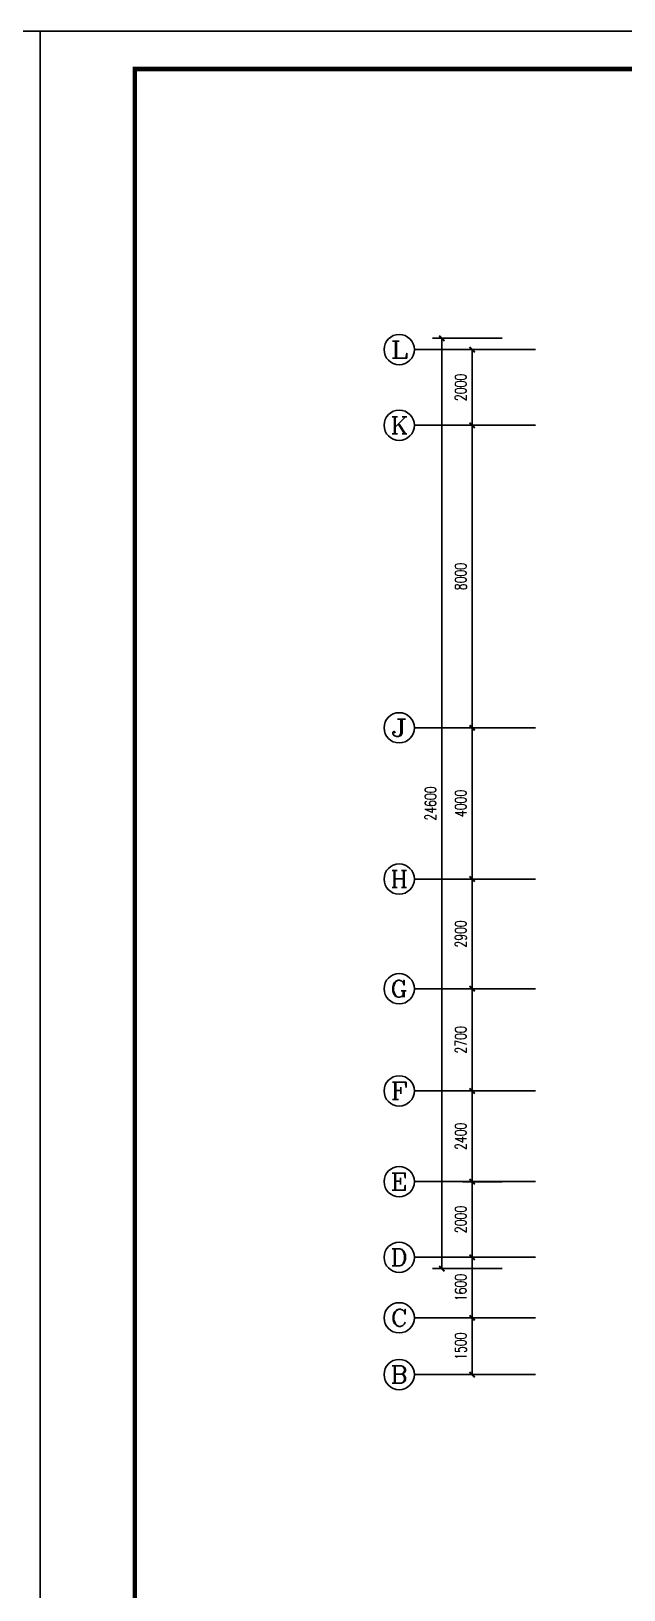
# Model space of a CAD drawing. Extents: x 190999 to 918899, y -200814 to 215286.
# Drawn here: x 428562 to 444219, y 30575 to 71786 of the extents above; entities that cross this region are included whole.
import ezdxf
from ezdxf.enums import TextEntityAlignment as Align

# ---------------------------------------------------------------- set-up
doc = ezdxf.new("R2010")
doc.units = 0
doc.header["$LTSCALE"] = 1000
doc.header["$MEASUREMENT"] = 0
doc.layers.get('Defpoints').update_dxf_attribs({"color": 1})
for name, color, linetype in [('AXIS', 3, 'Continuous'), ('AXIS_TEXT', 7, 'Continuous'), ('图框', 189, 'Continuous')]:
    doc.layers.add(name, color=color, linetype=linetype)
doc.styles.add('_TCH_AXIS', font='COMPLEX', dxfattribs={"bigfont": 'GBCBIG'})
doc.styles.add('COMPLEX', font='COMPLEX')
doc.styles.add('DIM_FONT', font='SIMPLEX', dxfattribs={"width": 0.7, "bigfont": 'GBCBIG'})
doc.dimstyles.new('DIMN', dxfattribs={"dimtxt": 300, "dimasz": 100, "dimexe": 250, "dimexo": 300, "dimgap": 150, "dimtad": 1, "dimdec": 0, "dimzin": 0, "dimdsep": 46, "dimtxsty": 'DIM_FONT', "dimblk": 'ARCHTICK', "dimcen": 0.09, "dimclrt": 7, "dimazin": 2, "dimtfac": 1, "dimtdec": 0, "dimtix": 1, "dimtmove": 2, "dimatfit": 3, "dimfxl": 0, "dimtolj": 1, "dimtzin": 0, "dimarcsym": 0})

# ---------------------------------------------------------------- blocks, each defined once
blk = doc.blocks.new('TJAD_TK_A0')
at = {"layer": '图框'}
for p, q in [((2162, 399.3), (973, 399.3)), ((973, -441.7), (973, 399.3)), ((2162, -441.7), (2162, 399.3))]:
    blk.add_line(p, q, dxfattribs=at)
at = {"layer": '图框', "const_width": 1.2}
blk.add_lwpolyline([(2152, -431.7), (2152, 389.3), (998, 389.3), (998, -431.7)], close=True, dxfattribs=at)
blk = doc.blocks.new('_ArchTick')
at = {"const_width": 0.5}
blk.add_lwpolyline([(-0.7, -0.7), (0.7, 0.7)], dxfattribs=at)
blk = doc.blocks.new('*D1262')
at = {"layer": 'AXIS', "color": 0, "lineweight": -2}
for p, q in [((441006, 63367), (439962, 63367)), ((440212, 61367), (440212, 63367)), ((441006, 61367), (439962, 61367))]:
    blk.add_line(p, q, dxfattribs=at)
at = {"layer": 'Defpoints', "color": 0}
for p in [(440212, 63367), (441306, 63367), (441306, 61367)]:
    blk.add_point(p, dxfattribs=at)
at = {"layer": 'AXIS', "color": 0, "lineweight": -2, "xscale": 100, "yscale": 100, "zscale": 100}
for p, rotation in [((440212, 63367), 90), ((440212, 61367), 270)]:
    blk.add_blockref('_ArchTick', p, dxfattribs=dict(at, rotation=rotation))
at = {"layer": 'AXIS', "color": 7, "insert": (439912, 62367), "char_height": 300, "attachment_point": 5, "rotation": 90, "style": 'DIM_FONT'}
blk.add_mtext('\\A1;2000', dxfattribs=at)
blk = doc.blocks.new('*D1263')
at = {"layer": 'AXIS', "color": 0, "lineweight": -2}
for p, q in [((441006, 61367), (439962, 61367)), ((440212, 53367), (440212, 61367)), ((441006, 53367), (439962, 53367))]:
    blk.add_line(p, q, dxfattribs=at)
at = {"layer": 'Defpoints', "color": 0}
for p in [(440212, 61367), (441306, 61367), (441306, 53367)]:
    blk.add_point(p, dxfattribs=at)
at = {"layer": 'AXIS', "color": 0, "lineweight": -2, "xscale": 100, "yscale": 100, "zscale": 100}
for p, rotation in [((440212, 61367), 90), ((440212, 53367), 270)]:
    blk.add_blockref('_ArchTick', p, dxfattribs=dict(at, rotation=rotation))
at = {"layer": 'AXIS', "color": 7, "insert": (439912, 57367), "char_height": 300, "attachment_point": 5, "rotation": 90, "style": 'DIM_FONT'}
blk.add_mtext('\\A1;8000', dxfattribs=at)
blk = doc.blocks.new('*D1264')
at = {"layer": 'AXIS', "color": 0, "lineweight": -2}
for p, q in [((441006, 53367), (439962, 53367)), ((440212, 49367), (440212, 53367)), ((441006, 49367), (439962, 49367))]:
    blk.add_line(p, q, dxfattribs=at)
at = {"layer": 'Defpoints', "color": 0}
for p in [(440212, 53367), (441306, 53367), (441306, 49367)]:
    blk.add_point(p, dxfattribs=at)
at = {"layer": 'AXIS', "color": 0, "lineweight": -2, "xscale": 100, "yscale": 100, "zscale": 100}
for p, rotation in [((440212, 53367), 90), ((440212, 49367), 270)]:
    blk.add_blockref('_ArchTick', p, dxfattribs=dict(at, rotation=rotation))
at = {"layer": 'AXIS', "color": 7, "insert": (439912, 51367), "char_height": 300, "attachment_point": 5, "rotation": 90, "style": 'DIM_FONT'}
blk.add_mtext('\\A1;4000', dxfattribs=at)
blk = doc.blocks.new('*D1265')
at = {"layer": 'AXIS', "color": 0, "lineweight": -2}
for p, q in [((441006, 49367), (439962, 49367)), ((440212, 46467), (440212, 49367)), ((441006, 46467), (439962, 46467))]:
    blk.add_line(p, q, dxfattribs=at)
at = {"layer": 'Defpoints', "color": 0}
for p in [(440212, 49367), (441306, 49367), (441306, 46467)]:
    blk.add_point(p, dxfattribs=at)
at = {"layer": 'AXIS', "color": 0, "lineweight": -2, "xscale": 100, "yscale": 100, "zscale": 100}
for p, rotation in [((440212, 49367), 90), ((440212, 46467), 270)]:
    blk.add_blockref('_ArchTick', p, dxfattribs=dict(at, rotation=rotation))
at = {"layer": 'AXIS', "color": 7, "insert": (439912, 47917), "char_height": 300, "attachment_point": 5, "rotation": 90, "style": 'DIM_FONT'}
blk.add_mtext('\\A1;2900', dxfattribs=at)
blk = doc.blocks.new('*D1266')
at = {"layer": 'AXIS', "color": 0, "lineweight": -2}
for p, q in [((441006, 46467), (439962, 46467)), ((440212, 43767), (440212, 46467)), ((441006, 43767), (439962, 43767))]:
    blk.add_line(p, q, dxfattribs=at)
at = {"layer": 'Defpoints', "color": 0}
for p in [(440212, 46467), (441306, 46467), (441306, 43767)]:
    blk.add_point(p, dxfattribs=at)
at = {"layer": 'AXIS', "color": 0, "lineweight": -2, "xscale": 100, "yscale": 100, "zscale": 100}
for p, rotation in [((440212, 46467), 90), ((440212, 43767), 270)]:
    blk.add_blockref('_ArchTick', p, dxfattribs=dict(at, rotation=rotation))
at = {"layer": 'AXIS', "color": 7, "insert": (439912, 45117), "char_height": 300, "attachment_point": 5, "rotation": 90, "style": 'DIM_FONT'}
blk.add_mtext('\\A1;2700', dxfattribs=at)
blk = doc.blocks.new('*D1267')
at = {"layer": 'AXIS', "color": 0, "lineweight": -2}
for p, q in [((441006, 43767), (439962, 43767)), ((440212, 41367), (440212, 43767)), ((441006, 41367), (439962, 41367))]:
    blk.add_line(p, q, dxfattribs=at)
at = {"layer": 'Defpoints', "color": 0}
for p in [(440212, 43767), (441306, 43767), (441306, 41367)]:
    blk.add_point(p, dxfattribs=at)
at = {"layer": 'AXIS', "color": 0, "lineweight": -2, "xscale": 100, "yscale": 100, "zscale": 100}
for p, rotation in [((440212, 43767), 90), ((440212, 41367), 270)]:
    blk.add_blockref('_ArchTick', p, dxfattribs=dict(at, rotation=rotation))
at = {"layer": 'AXIS', "color": 7, "insert": (439912, 42567), "char_height": 300, "attachment_point": 5, "rotation": 90, "style": 'DIM_FONT'}
blk.add_mtext('\\A1;2400', dxfattribs=at)
blk = doc.blocks.new('*D1268')
at = {"layer": 'AXIS', "color": 0, "lineweight": -2}
for p, q in [((441006, 41367), (439962, 41367)), ((440212, 39367), (440212, 41367)), ((441006, 39367), (439962, 39367))]:
    blk.add_line(p, q, dxfattribs=at)
at = {"layer": 'Defpoints', "color": 0}
for p in [(440212, 41367), (441306, 41367), (441306, 39367)]:
    blk.add_point(p, dxfattribs=at)
at = {"layer": 'AXIS', "color": 0, "lineweight": -2, "xscale": 100, "yscale": 100, "zscale": 100}
for p, rotation in [((440212, 41367), 90), ((440212, 39367), 270)]:
    blk.add_blockref('_ArchTick', p, dxfattribs=dict(at, rotation=rotation))
at = {"layer": 'AXIS', "color": 7, "insert": (439912, 40367), "char_height": 300, "attachment_point": 5, "rotation": 90, "style": 'DIM_FONT'}
blk.add_mtext('\\A1;2000', dxfattribs=at)
blk = doc.blocks.new('*D1269')
at = {"layer": 'AXIS', "color": 0, "lineweight": -2}
for p, q in [((441006, 39367), (439962, 39367)), ((440212, 37767), (440212, 39367)), ((441006, 37767), (439962, 37767))]:
    blk.add_line(p, q, dxfattribs=at)
at = {"layer": 'Defpoints', "color": 0}
for p in [(440212, 39367), (441306, 39367), (441306, 37767)]:
    blk.add_point(p, dxfattribs=at)
at = {"layer": 'AXIS', "color": 0, "lineweight": -2, "xscale": 100, "yscale": 100, "zscale": 100}
for p, rotation in [((440212, 39367), 90), ((440212, 37767), 270)]:
    blk.add_blockref('_ArchTick', p, dxfattribs=dict(at, rotation=rotation))
at = {"layer": 'AXIS', "color": 7, "insert": (439912, 38567), "char_height": 300, "attachment_point": 5, "rotation": 90, "style": 'DIM_FONT'}
blk.add_mtext('\\A1;1600', dxfattribs=at)
blk = doc.blocks.new('*D1270')
at = {"layer": 'AXIS', "color": 0, "lineweight": -2}
for p, q in [((441006, 37767), (439962, 37767)), ((440212, 36267), (440212, 37767)), ((441006, 36267), (439962, 36267))]:
    blk.add_line(p, q, dxfattribs=at)
at = {"layer": 'Defpoints', "color": 0}
for p in [(440212, 37767), (441306, 37767), (441306, 36267)]:
    blk.add_point(p, dxfattribs=at)
at = {"layer": 'AXIS', "color": 0, "lineweight": -2, "xscale": 100, "yscale": 100, "zscale": 100}
for p, rotation in [((440212, 37767), 90), ((440212, 36267), 270)]:
    blk.add_blockref('_ArchTick', p, dxfattribs=dict(at, rotation=rotation))
at = {"layer": 'AXIS', "color": 7, "insert": (439912, 37017), "char_height": 300, "attachment_point": 5, "rotation": 90, "style": 'DIM_FONT'}
blk.add_mtext('\\A1;1500', dxfattribs=at)
blk = doc.blocks.new('*D1271')
at = {"layer": 'AXIS', "color": 0, "lineweight": -2}
for p, q in [((441006, 63667), (439162, 63667)), ((439412, 39067), (439412, 63667)), ((441006, 39067), (439162, 39067))]:
    blk.add_line(p, q, dxfattribs=at)
at = {"layer": 'Defpoints', "color": 0}
for p in [(439412, 63667), (441306, 63667), (441306, 39067)]:
    blk.add_point(p, dxfattribs=at)
at = {"layer": 'AXIS', "color": 0, "lineweight": -2, "xscale": 100, "yscale": 100, "zscale": 100}
for p, rotation in [((439412, 63667), 90), ((439412, 39067), 270)]:
    blk.add_blockref('_ArchTick', p, dxfattribs=dict(at, rotation=rotation))
at = {"layer": 'AXIS', "color": 7, "insert": (439112, 51367), "char_height": 300, "attachment_point": 5, "rotation": 90, "style": 'DIM_FONT'}
blk.add_mtext('\\A1;24600', dxfattribs=at)
blk = doc.blocks.new('_AXISO')
blk.add_circle((0, 0), 0.5)
at = {"layer": 'AXIS_TEXT', "style": 'COMPLEX', "width": 1.041667}
blk.add_attdef('A', text='', height=0.56, dxfattribs=at).set_placement((-0.25, -0.28), (0.25, -0.28), align=Align.FIT)

msp = doc.modelspace()

# ---------------------------------------------------------------- linework, layer by layer
at = {"layer": 'AXIS'}
for p, q in [((441884.6, 63367.4), (438684.6, 63367.4)), ((441884.6, 61367.4), (438684.6, 61367.4)), ((441884.6, 53367.4), (438684.6, 53367.4)), ((441884.6, 49367.4), (438684.6, 49367.4)), ((441884.6, 46467.4), (438684.6, 46467.4)), ((441884.6, 43767.4), (438684.6, 43767.4)), ((441884.6, 41367.4), (438684.6, 41367.4)), ((441884.6, 39367.4), (438684.6, 39367.4)), ((441884.6, 37767.4), (438684.6, 37767.4)), ((441884.6, 36267.4), (438684.6, 36267.4))]:
    msp.add_line(p, q, dxfattribs=at)

# ---------------------------------------------------------------- block references
ref = msp.add_blockref('_AXISO', (438284.6, 63367.4), dxfattribs=dict(at, xscale=800, yscale=800, zscale=800))
ref.add_attrib('A', 'L', dxfattribs={"layer": 'AXIS_TEXT', "height": 452.5, "style": '_TCH_AXIS', "width": 1.4}).set_placement((438058.3, 63141.1), (438510.9, 63141.1), align=Align.FIT)
ref = msp.add_blockref('_AXISO', (438284.6, 61367.4), dxfattribs=dict(at, xscale=800, yscale=800, zscale=800))
ref.add_attrib('A', 'K', dxfattribs={"layer": 'AXIS_TEXT', "height": 452.5, "style": '_TCH_AXIS', "width": 1.105263}).set_placement((438058.3, 61141.1), (438510.9, 61141.1), align=Align.FIT)
ref = msp.add_blockref('_AXISO', (438284.6, 53367.4), dxfattribs=dict(at, xscale=800, yscale=800, zscale=800))
ref.add_attrib('A', 'J', dxfattribs={"layer": 'AXIS_TEXT', "height": 452.5, "style": '_TCH_AXIS', "width": 1.909091}).set_placement((438058.3, 53141.1), (438510.9, 53141.1), align=Align.FIT)
ref = msp.add_blockref('_AXISO', (438284.6, 49367.4), dxfattribs=dict(at, xscale=800, yscale=800, zscale=800))
ref.add_attrib('A', 'H', dxfattribs={"layer": 'AXIS_TEXT', "height": 452.5, "style": '_TCH_AXIS', "width": 1.05}).set_placement((438058.3, 49141.1), (438510.9, 49141.1), align=Align.FIT)
ref = msp.add_blockref('_AXISO', (438284.6, 46467.4), dxfattribs=dict(at, xscale=800, yscale=800, zscale=800))
ref.add_attrib('A', 'G', dxfattribs={"layer": 'AXIS_TEXT', "height": 452.5, "style": '_TCH_AXIS', "width": 1.166667}).set_placement((438058.3, 46241.1), (438510.9, 46241.1), align=Align.FIT)
ref = msp.add_blockref('_AXISO', (438284.6, 43767.4), dxfattribs=dict(at, xscale=800, yscale=800, zscale=800))
ref.add_attrib('A', 'F', dxfattribs={"layer": 'AXIS_TEXT', "height": 452.5, "style": '_TCH_AXIS', "width": 1.3125}).set_placement((438058.3, 43541.1), (438510.9, 43541.1), align=Align.FIT)
ref = msp.add_blockref('_AXISO', (438284.6, 41367.4), dxfattribs=dict(at, xscale=800, yscale=800, zscale=800))
ref.add_attrib('A', 'E', dxfattribs={"layer": 'AXIS_TEXT', "height": 452.5, "style": '_TCH_AXIS', "width": 1.3125}).set_placement((438058.3, 41141.1), (438510.9, 41141.1), align=Align.FIT)
ref = msp.add_blockref('_AXISO', (438284.6, 39367.4), dxfattribs=dict(at, xscale=800, yscale=800, zscale=800))
ref.add_attrib('A', 'D', dxfattribs={"layer": 'AXIS_TEXT', "height": 452.5, "style": '_TCH_AXIS', "width": 1.235294}).set_placement((438058.3, 39141.1), (438510.9, 39141.1), align=Align.FIT)
ref = msp.add_blockref('_AXISO', (438284.6, 37767.4), dxfattribs=dict(at, xscale=800, yscale=800, zscale=800))
ref.add_attrib('A', 'C', dxfattribs={"layer": 'AXIS_TEXT', "height": 452.5, "style": '_TCH_AXIS', "width": 1.4}).set_placement((438058.3, 37541.1), (438510.9, 37541.1), align=Align.FIT)
ref = msp.add_blockref('_AXISO', (438284.6, 36267.4), dxfattribs=dict(at, xscale=800, yscale=800, zscale=800))
ref.add_attrib('A', 'B', dxfattribs={"layer": 'AXIS_TEXT', "height": 452.5, "style": '_TCH_AXIS', "width": 1.235294}).set_placement((438058.3, 36041.1), (438510.9, 36041.1), align=Align.FIT)
at = {"layer": '图框', "xscale": 100, "yscale": 100, "zscale": 100}
for p in [(212598.6, 31856.8), (331498.6, 31856.8)]:
    msp.add_blockref('TJAD_TK_A0', p, dxfattribs=at)

# ---------------------------------------------------------------- dimensions: what is measured, and where the dimension line sits
at = {"layer": 'AXIS'}
for p1, p2, distance, picture, middle in [((441306.1, 39067.4), (441306.1, 63667.4), 1894.4, '*D1271', (439111.6, 51367.4)), ((441306.1, 61367.4), (441306.1, 63367.4), 1094.4, '*D1262', (439911.6, 62367.4)), ((441306.1, 53367.4), (441306.1, 61367.4), 1094.4, '*D1263', (439911.6, 57367.4)), ((441306.1, 49367.4), (441306.1, 53367.4), 1094.4, '*D1264', (439911.6, 51367.4)), ((441306.1, 46467.4), (441306.1, 49367.4), 1094.4, '*D1265', (439911.6, 47917.4)), ((441306.1, 43767.4), (441306.1, 46467.4), 1094.4, '*D1266', (439911.6, 45117.4)), ((441306.1, 41367.4), (441306.1, 43767.4), 1094.4, '*D1267', (439911.6, 42567.4)), ((441306.1, 39367.4), (441306.1, 41367.4), 1094.4, '*D1268', (439911.6, 40367.4)), ((441306.1, 37767.4), (441306.1, 39367.4), 1094.4, '*D1269', (439911.6, 38567.4)), ((441306.1, 36267.4), (441306.1, 37767.4), 1094.4, '*D1270', (439911.6, 37017.4))]:
    dim = msp.add_aligned_dim(p1=p1, p2=p2, distance=distance, dimstyle='DIMN', dxfattribs=at)
    dim.commit()
    dim.dimension.update_dxf_attribs({"geometry": picture, "text_midpoint": middle})

doc.saveas('drawing.dxf')
